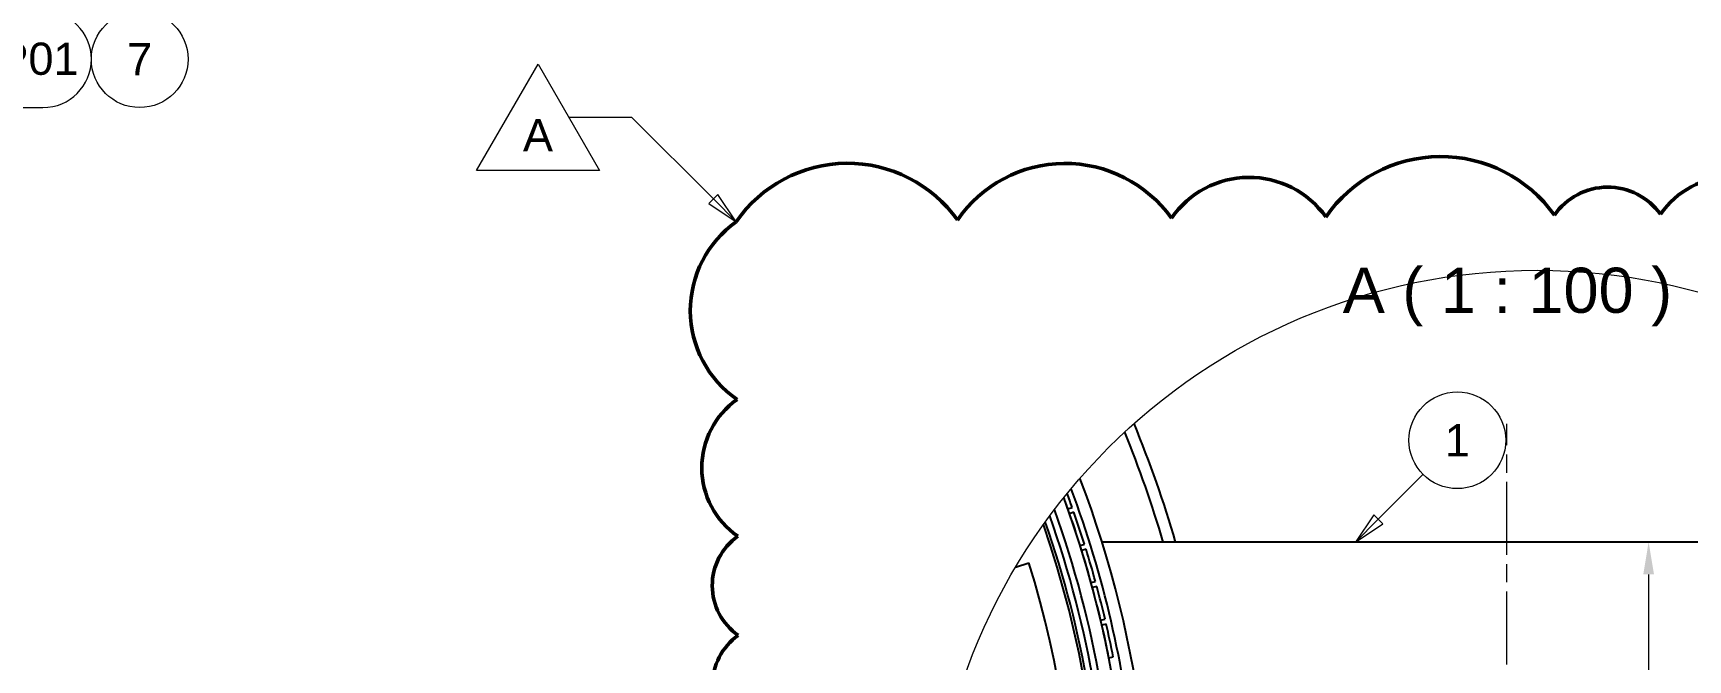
# Model space of a CAD drawing. Header units: millimetres. Extents: x 0 to 89100, y 0 to 63000.
# Drawn here: x 55619 to 74868, y 34746 to 42037 of the extents above; entities that cross this region are included whole.
import ezdxf

# ---------------------------------------------------------------- set-up
doc = ezdxf.new("R2010")
doc.units = ezdxf.units.MM
doc.header["$LTSCALE"] = 150
doc.linetypes.add('CHAIN', pattern=[0.3543, 0.2362, -0.0295, 0.0591, -0.0295])
doc.layers.get('0').update_dxf_attribs({"lineweight": 18})
for name, color, linetype, lineweight in [('Centerline', 7, 'Continuous', 18), ('Detail Boundary', 7, 'Continuous', 18), ('Dimension', 7, 'Continuous', 18), ('Symbol', 7, 'Continuous', 18), ('Visible', 7, 'Continuous', 25)]:
    doc.layers.add(name, color=color, linetype=linetype, lineweight=lineweight)
doc.layers.add('Revision', color=1, linetype='Continuous', lineweight=50, true_color=0xff0000)
doc.styles.add('4003-AREA-02.1_Standard', font='arial.ttf')
doc.styles.add('Note Text', font='arial.ttf')
doc.styles.add('Title', font='arial.ttf')
doc.dimstyles.new('Default - Method 2b', dxfattribs={"dimscale": 150, "dimtxt": 3, "dimasz": 2.5, "dimexe": 3, "dimexo": 0.5, "dimgap": 0.7, "dimtad": 0, "dimtoh": 1, "dimdec": 1, "dimrnd": 1e-08, "dimtxsty": 'Title', "dimcen": 0.09, "dimdle": 10, "dimclrd": 256, "dimclre": 256, "dimclrt": 7, "dimadec": 0, "dimazin": 2, "dimtfac": 0.833333, "dimtdec": 1, "dimtmove": 0, "dimatfit": 3, "dimfxl": 1, "dimtolj": 1, "dimlwd": -1, "dimlwe": -1, "dimarcsym": 0})

# ---------------------------------------------------------------- blocks, each defined once
blk = doc.blocks.new('2dTransSymbol1')
at = {"layer": 'Detail Boundary'}
blk.add_circle((487.42, 214.82), 47.03, dxfattribs=at)
blk = doc.blocks.new('Balloon6')
at = {"layer": 'Symbol'}
for p, q in [((475.11, 242.54), (478.6, 246.03)), ((474.76, 242.89), (473.35, 240.77)), ((475.47, 242.18), (474.76, 242.89)), ((475.11, 242.54), (473.35, 240.77)), ((473.35, 240.77), (475.47, 242.18))]:
    blk.add_line(p, q, dxfattribs=at)
at = {"layer": 'Symbol', "flags": 128}
blk.add_lwpolyline([(474.76, 242.89), (473.35, 240.77), (475.47, 242.18), (474.76, 242.89)], dxfattribs=at)
at = {"layer": 'Symbol'}
blk.add_circle((481.24, 248.67), 3.75, dxfattribs=at)
blk.add_solid([(474.76, 242.89), (473.35, 240.77), (475.47, 242.18), (474.76, 242.89)], dxfattribs=at)
at = {"layer": 'Symbol', "insert": (481.24, 248.67), "char_height": 2.5, "attachment_point": 5, "style": 'Note Text'}
blk.add_mtext('1', dxfattribs=at)
blk = doc.blocks.new('*D43')
at = {"layer": 'Defpoints', "color": 0, "transparency": 16777216}
for p in [(74320, 36116), (74411, 36116), (74320, 28616)]:
    blk.add_point(p, dxfattribs=at)
at = {"layer": 'Dimension', "transparency": 16777216}
for p, q in [((74411, 35741), (74411, 31263)), ((74411, 28991), (74411, 29711))]:
    blk.add_line(p, q, dxfattribs=at)
for points in [[(74349, 35741), (74474, 35741), (74411, 36116)], [(74349, 28991), (74474, 28991), (74411, 28616)]]:
    blk.add_solid(points, dxfattribs=at)
at = {"layer": 'Dimension', "color": 7, "transparency": 16777216, "insert": (74641, 29816), "char_height": 450, "attachment_point": 7, "rotation": 90, "style": 'Title'}
blk.add_mtext('\\A1;5000', dxfattribs=at)
blk = doc.blocks.new('RevisionCloud11')
at = {"layer": 'Revision'}
for centre, radius, start, end in [((433.94, 259.68), 10.47, 35.4686, 145.4686), ((450.82, 260), 10.14, 35.4686, 145.4686), ((479.96, 259.85), 10.82, 35.4686, 145.4686), ((465.09, 261.75), 7.31, 35.4686, 145.4686), ((492.91, 263.28), 5.02, 35.4686, 145.4686), ((502.52, 262.4), 6.7, 35.4686, 145.4686), ((430.17, 258.74), 8.41, 125.2858, 235.2858), ((429.12, 246.55), 6.47, 125.2858, 235.2858), ((428.15, 237.4), 4.69, 125.2858, 235.2858), ((428.2, 229.69), 4.72, 125.2858, 235.2858)]:
    blk.add_arc(centre, radius, start, end, dxfattribs=at)
blk = doc.blocks.new('Revision Tag1')
at = {"layer": 'Symbol'}
for p, q in [((405.19, 269.58), (409.95, 277.83)), ((409.95, 277.83), (414.72, 269.58)), ((417.22, 273.71), (412.34, 273.71)), ((423.55, 267.38), (417.22, 273.71)), ((414.72, 269.58), (405.19, 269.58)), ((423.9, 267.73), (423.19, 267.02)), ((423.19, 267.02), (425.31, 265.61)), ((423.55, 267.38), (425.31, 265.61)), ((425.31, 265.61), (423.9, 267.73))]:
    blk.add_line(p, q, dxfattribs=at)
at = {"layer": 'Symbol', "flags": 128}
blk.add_lwpolyline([(423.19, 267.02), (425.31, 265.61), (423.9, 267.73), (423.19, 267.02)], dxfattribs=at)
at = {"layer": 'Symbol'}
blk.add_solid([(423.19, 267.02), (425.31, 265.61), (423.9, 267.73), (423.19, 267.02)], dxfattribs=at)
at = {"layer": 'Symbol', "color": 1, "true_color": 0xff0000, "insert": (408.78, 271.08), "char_height": 2.5, "attachment_point": 7, "style": 'Note Text'}
blk.add_mtext('A', dxfattribs=at)
blk = doc.blocks.new('Balloon9')
at = {"layer": 'Symbol'}
for p, q in [((336.18, 284.3), (333.79, 285.04)), ((336.33, 284.77), (333.79, 285.04)), ((333.79, 285.04), (336.03, 283.82)), ((336.03, 283.82), (336.33, 284.77)), ((336.18, 284.3), (352.16, 279.33)), ((355.73, 281.97), (371.56, 281.97)), ((355.73, 274.47), (371.56, 274.47))]:
    blk.add_line(p, q, dxfattribs=at)
at = {"layer": 'Symbol', "flags": 128}
blk.add_lwpolyline([(336.33, 284.77), (333.79, 285.04), (336.03, 283.82), (336.33, 284.77)], dxfattribs=at)
at = {"layer": 'Symbol'}
blk.add_circle((379.06, 278.22), 3.75, dxfattribs=at)
for centre, start, end in [((355.73, 278.22), 90, 270), ((371.56, 278.22), 270, 90)]:
    blk.add_arc(centre, 3.75, start, end, dxfattribs=at)
blk.add_solid([(336.33, 284.77), (333.79, 285.04), (336.03, 283.82), (336.33, 284.77)], dxfattribs=at)
at = {"layer": 'Symbol', "char_height": 2.5, "attachment_point": 5, "style": 'Note Text'}
for s, insert in [('IS1.W1.GP01', (363.64, 278.24)), ('7', (379.06, 278.22))]:
    blk.add_mtext(s, dxfattribs=dict(at, insert=insert))

msp = doc.modelspace()

# ---------------------------------------------------------------- linework, layer by layer
at = {"layer": 'Centerline', "linetype": 'CHAIN', "ltscale": 23.990969}
msp.add_line((72762.18, 27042.2), (72762.18, 37490.06), dxfattribs=at)
at = {"layer": 'Visible'}
for p, q in [((67656.16, 36502.29), (67705.68, 36519.72)), ((67725.6, 36463.12), (67676.08, 36445.69)), ((67798.68, 36076.06), (67848.8, 36091.68)), ((67866.65, 36034.4), (67816.53, 36018.78)), ((77470.85, 36115.54), (68053.5, 36115.54)), ((67047.77, 35823.92), (67201.79, 35874)), ((67925.62, 35644.94), (67976.28, 35658.73)), ((67992.04, 35600.84), (67941.38, 35587.05)), ((68036.83, 35209.49), (68087.96, 35221.43)), ((68101.6, 35163.01), (68050.48, 35151.07)), ((68132.16, 34770.3), (68183.68, 34780.37))]:
    msp.add_line(p, q, dxfattribs=at)
for radius, start, end in [(13311, 16.362999, 22.201825), (13449, 16.190456, 22.416118), (12630, 352.893014, 20.840257), (12375, 338.866579, 20.176578), (12375, 19.528911, 20.176578), (12427.5, 19.528324, 20.321149), (12490.35, 5.718532, 20.488666), (12148.72, 9.733918, 19.501862), (12225, 0.056241, 19.739049), (12375, 17.447986, 19.251113), (12427.5, 17.447399, 19.2517), (12045, 339.880884, 19.162273), (12076.27, 9.735828, 19.266801), (12375, 15.367061, 17.170188), (12427.5, 15.366474, 17.170775), (11745, 340.986555, 17.380702), (12375, 13.286136, 15.089263), (12427.5, 13.28555, 15.08985), (12375, 11.205212, 13.008338), (12427.5, 11.204625, 13.008925)]:
    msp.add_arc((55993.05, 32365.54), radius, start, end, dxfattribs=at)

# ---------------------------------------------------------------- block references
at = {"xscale": 150, "yscale": 150, "zscale": 150}
msp.add_blockref('2dTransSymbol1', (0, 0), dxfattribs=at)
at = {"layer": 'Revision', "xscale": 150, "yscale": 150, "zscale": 150}
msp.add_blockref('RevisionCloud11', (0, 0), dxfattribs=at)
at = {"layer": 'Symbol', "xscale": 150, "yscale": 150, "zscale": 150}
for name in ['Balloon9', 'Revision Tag1', 'Balloon6']:
    msp.add_blockref(name, (0, 0), dxfattribs=at)

# ---------------------------------------------------------------- texts
at = {"layer": 'Symbol', "insert": (70853.34, 38624.92), "char_height": 525, "attachment_point": 7, "style": '4003-AREA-02.1_Standard'}
msp.add_mtext('A ( 1 : 100 )', dxfattribs=at)

# ---------------------------------------------------------------- dimensions: what is measured, and where the dimension line sits
at = {"layer": 'Dimension'}
dim = msp.add_linear_dim(base=(74411.02, 36115.54), p1=(74320.12, 28615.54), p2=(74320.12, 36115.54), angle=90, dimstyle='Default - Method 2b', override={"dimgap": 0.7, "dimtoh": 0, "dimdec": 1, "dimlfac": 0.666667, "dimse1": 1, "dimse2": 1, "dimtol": 0, "dimlim": 0, "dimtp": 0, "dimtm": 0, "dimtdec": 1, "dimtofl": 0, "dimatfit": 1}, dxfattribs=at)
dim.commit()
dim.dimension.update_dxf_attribs({"geometry": '*D43', "text_midpoint": (74411.02, 30486.89), "dimtype": 160})

doc.saveas('drawing.dxf')
